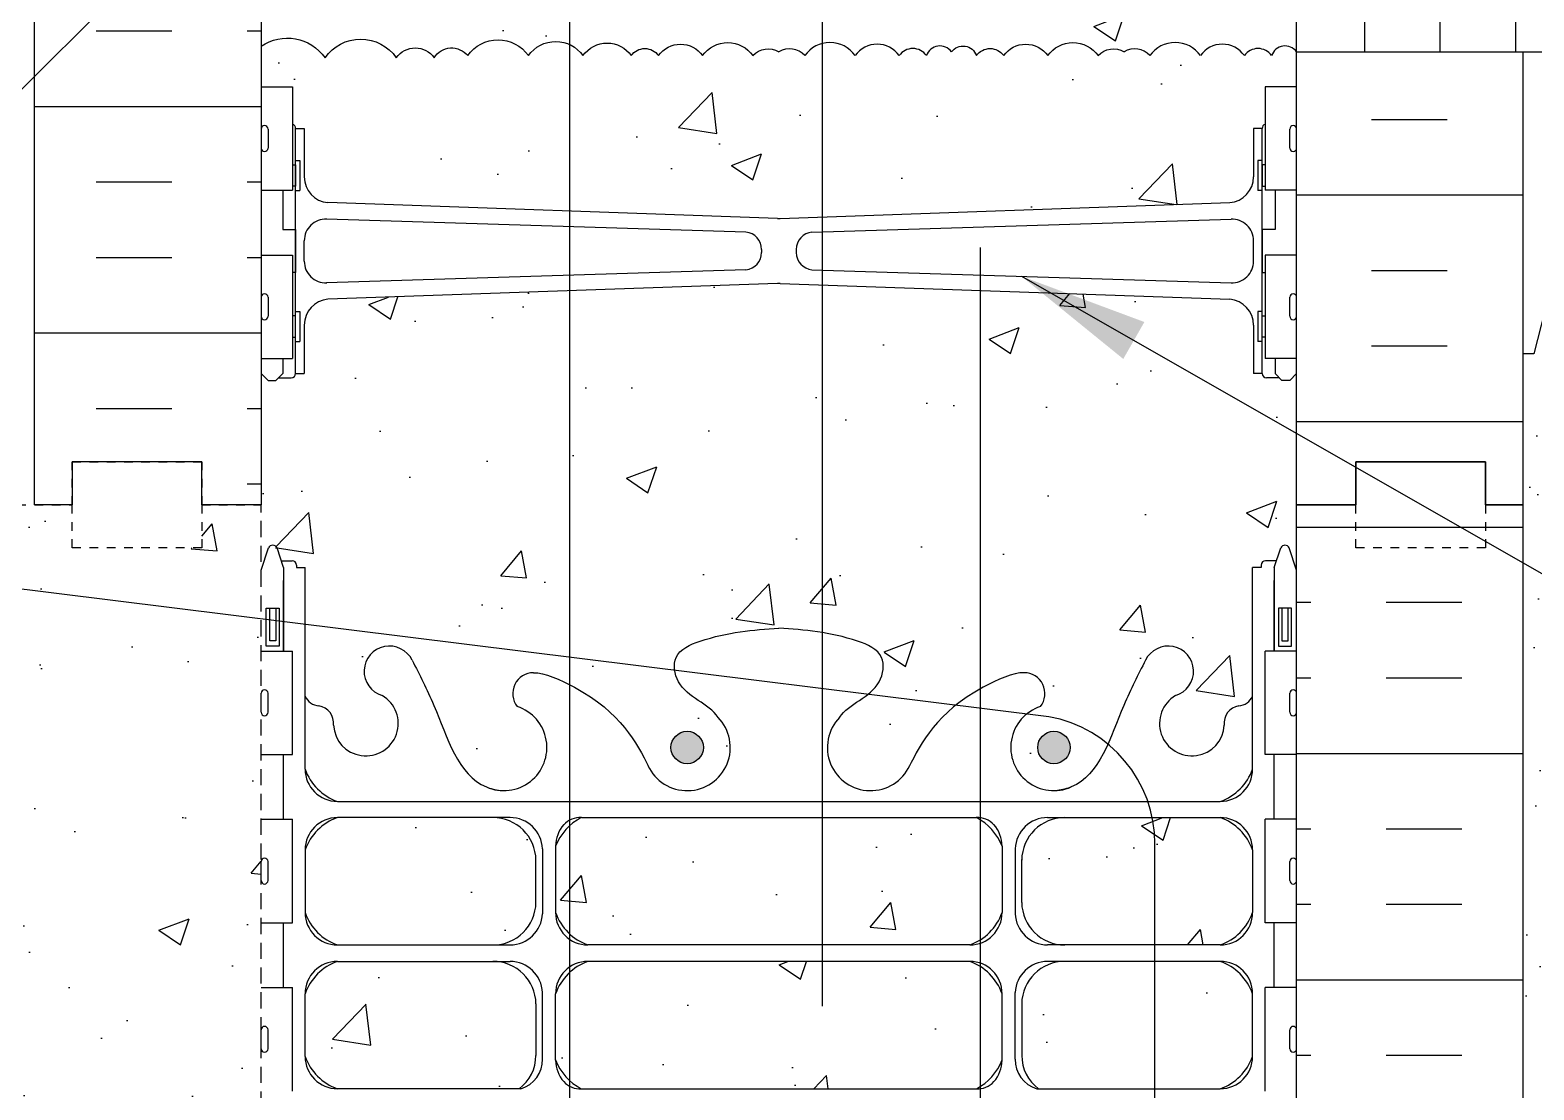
# Model space of a CAD drawing. Header units: inches. Extents: x 194.4 to 286.3, y 91.1 to 158.2.
# Drawn here: x 249.42 to 266.85, y 123.46 to 135.74 of the extents above; entities that cross this region are included whole.
import ezdxf

# ---------------------------------------------------------------- set-up
doc = ezdxf.new("R2010")
doc.units = ezdxf.units.IN
doc.header["$LTSCALE"] = 0.5
doc.header["$MEASUREMENT"] = 0
doc.linetypes.add('DASHED2', pattern=[0.375, 0.25, -0.125])
doc.linetypes.add('HIDDEN2', pattern=[0.1875, 0.125, -0.0625])
for name, color, linetype in [('HATCH', 12, 'Continuous'), ('Hidden2', 12, 'HIDDEN2'), ('line25', 2, 'Continuous'), ('LINE3', 3, 'Continuous'), ('LINE50', 5, 'Continuous'), ('LINE9', 9, 'Continuous'), ('TEXT', 4, 'Continuous'), ('Web_Edge', 9, 'Continuous')]:
    doc.layers.add(name, color=color, linetype=linetype)
doc.styles.add('DIM', font='romans.shx', dxfattribs={"width": 0.7})
doc.dimstyles.new('ext_8', dxfattribs={"dimscale": 8, "dimtxt": 0.09375, "dimasz": 0.09375, "dimexe": 0.09375, "dimexo": 0.0625, "dimgap": 0.0625, "dimtad": 1, "dimdec": 1, "dimzin": 3, "dimdsep": 46, "dimlunit": 4, "dimtxsty": 'DIM', "dimcen": 0.09, "dimdle": 0.09375, "dimclrt": 4, "dimadec": 0, "dimazin": 0, "dimtfac": 1, "dimtdec": 1, "dimtmove": 2, "dimatfit": 3, "dimfxl": 1, "dimfrac": 2, "dimtolj": 1, "dimtzin": 0, "dimarcsym": 0})
pattern_1 = [(50, (0, 0), (3.5863, -0.31376), [0.375, -4.125]), (355, (0, 0), (-0.693757, 3.76096), [0.3, -3.3]), (100.4514, (0.299, -0.026), (2.892544, 3.4472), [0.3187, -3.50571]), (46.1842, (0, 1), (5.336207, -0.827596), [0.5625, -6.1875]), (96.6356, (0.4447, 0.931), (4.67331, 4.87059), [0.47805, -5.25857]), (351.1842, (0, 1), (4.67331, 4.87059), [0.45, -4.95]), (21, (0.5, 0.75), (2.984535, -2.013094), [0.375, -4.125]), (326, (0.5, 0.75), (1.216577, 3.62575), [0.3, -3.3]), (71.4514, (0.7487, 0.5822), (4.201112, 1.612656), [0.3187, -3.50571]), (37.5, (0, 0), (0.0607993, 1.6644693), [0, -3.26, 0, -3.35, 0, -3.3125]), (7.5, (0, 0), (1.315348, 1.972059), [0, -1.91, 0, -3.185, 0, -1.2625]), (327.5, (-1.115, 0), (2.669112, -0.1127744), [0, -1.25, 0, -3.9, 0, -5.175]), (317.5, (-1.615, 0), (2.915931, 0.500525), [0, -1.625, 0, -2.59, 0, -3.675])]

msp = doc.modelspace()

# ---------------------------------------------------------------- hatches: boundary and pattern name
at = {"layer": 'HATCH'}
h = msp.add_hatch(dxfattribs=at)
h.set_pattern_fill('AR-CONC', color=256, scale=0.5)
h.set_pattern_definition(pattern_1)
h.paths.add_polyline_path([(252.099, 130.237), (251.411, 130.237), (251.411, 129.737), (249.911, 129.737), (249.911, 130.237), (249.474, 130.237), (247.474, 130.237), (247.474, 128.737, -1), (246.974, 128.737), (246.974, 130.237), (245.674, 130.237), (245.674, 128.487, 0.079579), (246.674, 125.237), (251.849, 115.862), (251.849, 115.487), (252.099, 115.487)])
h.paths.add_polyline_path([(263.863, 154.332), (263.953, 154.332, 0.088416), (264.099, 154.43), (264.099, 157.237), (257.099, 157.237), (256.099, 158.237), (256.099, 156.237), (255.099, 157.237), (252.099, 157.237), (252.099, 154.43, 0.088416), (252.245, 154.332), (252.335, 154.332), (252.335, 154.291, -0.249069), (252.445, 154.084), (252.445, 154.016, -0.414214), (252.382, 153.954), (252.335, 153.954), (252.335, 153.884), (252.44, 153.884, -0.155529), (252.615, 153.749, 0.180914), (253.033, 153.438), (254.614, 153.085, 0.054974), (254.941, 153.049), (258.099, 153.049), (261.256, 153.049, 0.054974), (261.583, 153.085), (263.164, 153.438, 0.180914), (263.582, 153.749, -0.155529), (263.758, 153.884), (263.863, 153.884), (263.863, 153.954), (263.815, 153.954, -0.414214), (263.753, 154.016), (263.753, 154.084, -0.249069), (263.863, 154.291)])
edge = h.paths.add_edge_path()
edge.add_line((264.099, 148.237), (264.099, 150.237))
edge.add_arc((263.753, 149.876), 0.5, 46.2109, 66.4218)
edge.add_line((263.953, 150.335), (263.863, 150.335))
edge.add_line((263.863, 150.335), (263.863, 150.376))
edge.add_arc((264.003, 150.584), 0.25, 180, 235.9442, ccw=False)
edge.add_line((263.753, 150.584), (263.753, 150.651))
edge.add_arc((263.815, 150.651), 0.0625, 90, 180, ccw=False)
edge.add_line((263.815, 150.714), (263.863, 150.714))
edge.add_line((263.863, 150.714), (263.863, 150.784))
edge.add_line((263.863, 150.784), (263.758, 150.784))
edge.add_arc((263.795, 150.434), 0.352, 96.1291, 141.5331)
edge.add_arc((263.418, 150.702), 0.113, 167.8156, 334.0569, ccw=False)
edge.add_arc((262.933, 150.707), 0.375, 2.9237, 239.8675)
edge.add_arc((262.613, 150.113), 0.3, -152.403, 63.9425, ccw=False)
edge.add_spline(control_points=[(262.347, 149.974), (262.261, 150.141), (262.008, 150.631), (261.813, 151.312), (261.488, 151.443)], knot_values=[0, 0, 0, 0, 0.579211, 1.703896, 1.703896, 1.703896, 1.703896], degree=3, periodic=0)
edge.add_spline(control_points=[(261.488, 151.443), (261.438, 151.463), (261.384, 151.475), (261.327, 151.483)], knot_values=[1.703896, 1.703896, 1.703896, 1.703896, 1.875321, 1.875321, 1.875321, 1.875321], degree=3, periodic=0)
edge.add_arc((261.286, 150.985), 0.5, 85.2926, 251.7937)
edge.add_arc((260.94, 150.36), 0.242, -90, 38.2327, ccw=False)
edge.add_spline(control_points=[(260.94, 150.118), (260.819, 150.116), (259.999, 150.468), (259.754, 150.915), (259.615, 151.195)], knot_values=[0.038125, 0.038125, 0.038125, 0.038125, 0.320663, 1.237398, 1.237398, 1.237398, 1.237398], degree=3, periodic=0)
edge.add_spline(control_points=[(259.615, 151.195), (259.612, 151.201), (259.609, 151.208), (259.606, 151.214)], knot_values=[1.237398, 1.237398, 1.237398, 1.237398, 1.258119, 1.258119, 1.258119, 1.258119], degree=3, periodic=0)
edge.add_arc((259.161, 150.985), 0.5, 28.0183, 224.1875)
edge.add_spline(control_points=[(258.803, 150.637), (258.91, 150.474), (259.27, 150.383), (259.347, 149.887), (258.799, 149.652), (258.395, 149.623), (258.099, 149.602)], knot_values=[0.229407, 0.229407, 0.229407, 0.229407, 0.844432, 1.128849, 1.464331, 2.389004, 2.389004, 2.389004, 2.389004], degree=3, periodic=0)
edge.add_spline(control_points=[(258.099, 149.602), (257.802, 149.623), (257.398, 149.652), (256.85, 149.887), (256.927, 150.383), (257.287, 150.474), (257.395, 150.637)], knot_values=[0.229407, 0.229407, 0.229407, 0.229407, 1.15408, 1.489562, 1.773979, 2.389004, 2.389004, 2.389004, 2.389004], degree=3, periodic=0)
edge.add_arc((257.036, 150.985), 0.5, 315.8125, 511.9817)
edge.add_spline(control_points=[(256.592, 151.214), (256.589, 151.208), (256.585, 151.201), (256.582, 151.195)], knot_values=[1.237398, 1.237398, 1.237398, 1.237398, 1.258119, 1.258119, 1.258119, 1.258119], degree=3, periodic=0)
edge.add_spline(control_points=[(256.582, 151.195), (256.443, 150.915), (256.198, 150.468), (255.378, 150.116), (255.257, 150.118)], knot_values=[0.038125, 0.038125, 0.038125, 0.038125, 0.95486, 1.237398, 1.237398, 1.237398, 1.237398], degree=3, periodic=0)
edge.add_arc((255.257, 150.36), 0.242, 141.7673, 270, ccw=False)
edge.add_arc((254.911, 150.985), 0.5, 288.2063, 454.7074)
edge.add_spline(control_points=[(254.87, 151.483), (254.813, 151.475), (254.759, 151.463), (254.709, 151.443)], knot_values=[1.703896, 1.703896, 1.703896, 1.703896, 1.875321, 1.875321, 1.875321, 1.875321], degree=3, periodic=0)
edge.add_spline(control_points=[(254.709, 151.443), (254.384, 151.312), (254.189, 150.631), (253.936, 150.141), (253.85, 149.974)], knot_values=[0, 0, 0, 0, 1.124685, 1.703896, 1.703896, 1.703896, 1.703896], degree=3, periodic=0)
edge.add_arc((253.585, 150.113), 0.3, 116.0575, 333.0565, ccw=False)
edge.add_arc((253.265, 150.707), 0.375, 300.1325, 537.0763)
edge.add_arc((252.779, 150.702), 0.113, -154.0569, 12.1844, ccw=False)
edge.add_arc((252.402, 150.434), 0.352, 38.4669, 83.8709)
edge.add_line((252.44, 150.784), (252.335, 150.784))
edge.add_line((252.335, 150.784), (252.335, 150.714))
edge.add_line((252.335, 150.714), (252.382, 150.714))
edge.add_arc((252.382, 150.651), 0.0625, 0, 90, ccw=False)
edge.add_line((252.445, 150.651), (252.445, 150.584))
edge.add_arc((252.195, 150.584), 0.25, 304.0558, 360, ccw=False)
edge.add_line((252.335, 150.376), (252.335, 150.335))
edge.add_line((252.335, 150.335), (252.245, 150.335))
edge.add_arc((252.445, 149.876), 0.5, 113.5782, 133.7891)
edge.add_line((252.099, 150.237), (252.099, 148.237))
edge.add_line((252.099, 148.237), (252.099, 147.736))
edge.add_line((252.099, 147.736), (252.179, 147.816))
edge.add_line((252.179, 147.816), (252.269, 147.816))
edge.add_line((252.269, 147.816), (252.299, 147.786))
edge.add_line((252.299, 147.786), (252.449, 147.786))
edge.add_arc((252.449, 147.736), 0.05, 0, 90, ccw=False)
edge.add_line((252.499, 147.736), (252.599, 147.736))
edge.add_line((252.599, 147.736), (252.599, 147.175))
edge.add_arc((252.899, 147.175), 0.3, 180, 265.2426)
edge.add_line((252.874, 146.876), (258.082, 146.692))
edge.add_arc((258.099, 146.891), 0.2, 265.2426, 270)
edge.add_arc((258.099, 146.891), 0.2, 270, 274.7574)
edge.add_line((258.115, 146.692), (263.323, 146.876))
edge.add_arc((263.299, 147.175), 0.3, 274.7574, 360)
edge.add_line((263.599, 147.175), (263.599, 147.736))
edge.add_line((263.599, 147.736), (263.699, 147.736))
edge.add_arc((263.749, 147.736), 0.05, 90, 180, ccw=False)
edge.add_line((263.749, 147.786), (263.899, 147.786))
edge.add_line((263.899, 147.786), (263.929, 147.816))
edge.add_line((263.929, 147.816), (264.019, 147.816))
edge.add_line((264.019, 147.816), (264.099, 147.736))
edge.add_line((264.099, 147.736), (264.099, 148.237))
h.paths.add_polyline_path([(263.323, 145.755), (258.115, 145.939, 0.020761), (258.099, 145.94, 0.020761), (258.082, 145.939), (252.874, 145.755, 0.390098), (252.599, 145.456), (252.599, 145.115, -0.121296), (252.84, 144.919, -0.520567), (253.666, 144.919, -0.520567), (254.104, 144.919, -0.520567), (254.493, 144.943, -0.520567), (255.197, 144.943, -0.520567), (255.829, 144.943, -0.520567), (256.388, 144.943, -0.520567), (256.704, 144.943, -0.520567), (257.215, 144.943, -0.520567), (257.798, 144.943, -0.358767), (258.099, 144.987, -0.358767), (258.399, 144.943, -0.520567), (258.983, 144.943, -0.520567), (259.493, 144.943, -0.520567), (259.809, 144.943, -0.115213), (259.924, 145.046, -0.115213), (260.04, 144.943, -0.520567), (260.356, 144.943, -0.520567), (260.866, 144.943, -0.520567), (261.45, 144.943, -0.11209), (261.702, 145.049, -0.11209), (261.954, 144.943, -0.520567), (262.538, 144.943, -0.520567), (263.048, 144.943, -0.520567), (263.364, 144.943, -0.115213), (263.479, 145.046, -0.115213), (263.595, 144.943, -0.007884), (263.599, 144.948), (263.599, 145.456, 0.390098)])
h.paths.add_polyline_path([(264.099, 142.987), (282.994, 142.987), (282.994, 144.987), (264.099, 144.987), (264.099, 144.896), (264.019, 144.816), (263.929, 144.816), (263.899, 144.846), (263.749, 144.846, -0.414214), (263.699, 144.896), (263.599, 144.896), (263.599, 144.938, 0.119893), (263.479, 145.046, 0.115213), (263.364, 144.943, 0.520567), (263.048, 144.943, 0.520567), (262.538, 144.943, 0.520567), (261.954, 144.943, 0.11209), (261.702, 145.049, 0.11209), (261.45, 144.943, 0.520567), (260.866, 144.943, 0.520567), (260.356, 144.943, 0.520567), (260.04, 144.943, 0.115213), (259.924, 145.046, 0.115213), (259.809, 144.943, 0.520567), (259.493, 144.943, 0.520567), (258.983, 144.943, 0.520567), (258.399, 144.943, 0.358767), (258.099, 144.987, 0.358767), (257.798, 144.943, 0.520567), (257.215, 144.943, 0.520567), (256.704, 144.943, 0.520567), (256.388, 144.943, 0.520567), (255.829, 144.943, 0.520567), (255.197, 144.943, 0.520567), (254.493, 144.943, 0.520567), (254.104, 144.919, 0.520567), (253.666, 144.919, 0.520567), (252.84, 144.919, 0.121296), (252.599, 145.115), (252.599, 144.896), (252.499, 144.896, -0.414214), (252.449, 144.846), (252.299, 144.846), (252.269, 144.816), (252.179, 144.816), (252.099, 144.896), (252.099, 144.592), (252.464, 144.592), (252.464, 143.392), (252.099, 143.392), (252.099, 142.642), (252.464, 142.642), (252.464, 141.442), (252.099, 141.442), (252.099, 140.692), (252.464, 140.692), (252.464, 139.612), (252.099, 139.612), (252.099, 138.862), (252.464, 138.862), (252.464, 137.782), (252.099, 137.782), (252.099, 137.032), (252.464, 137.032), (252.464, 135.832), (252.099, 135.832), (252.099, 135.551, -0.412831), (252.84, 135.419, -0.520567), (253.666, 135.419, -0.520567), (254.104, 135.419, -0.520567), (254.493, 135.443, -0.520567), (255.197, 135.443, -0.520567), (255.829, 135.443, -0.520567), (256.388, 135.443, -0.520567), (256.704, 135.443, -0.520567), (257.215, 135.443, -0.520567), (257.798, 135.443, -0.358767), (258.099, 135.487, -0.358767), (258.399, 135.443, -0.520567), (258.983, 135.443, -0.520567), (259.493, 135.443, -0.520567), (259.809, 135.443, -0.606632), (260.099, 135.487, -0.606632), (260.388, 135.443, -0.520567), (260.704, 135.443, -0.520567), (261.215, 135.443, -0.520567), (261.798, 135.443, -0.358767), (262.099, 135.487, -0.358767), (262.399, 135.443, -0.520567), (262.983, 135.443, -0.520567), (263.493, 135.443, -0.520567), (263.809, 135.443, -0.606632), (264.099, 135.487), (264.099, 136.987), (264.099, 141.487)])
h.paths.add_polyline_path([(263.599, 134.599), (263.699, 134.599, -0.327813), (263.734, 134.647), (263.734, 135.082), (264.099, 135.082), (264.099, 135.487, 0.606632), (263.809, 135.443, 0.520567), (263.493, 135.443, 0.520567), (262.983, 135.443, 0.520567), (262.399, 135.443, 0.358767), (262.099, 135.487, 0.358767), (261.798, 135.443, 0.520567), (261.215, 135.443, 0.520567), (260.704, 135.443, 0.520567), (260.388, 135.443, 0.606632), (260.099, 135.487, 0.606632), (259.809, 135.443, 0.520567), (259.493, 135.443, 0.520567), (258.983, 135.443, 0.520567), (258.399, 135.443, 0.358767), (258.099, 135.487, 0.358767), (257.798, 135.443, 0.520567), (257.215, 135.443, 0.520567), (256.704, 135.443, 0.520567), (256.388, 135.443, 0.520567), (255.829, 135.443, 0.520567), (255.197, 135.443, 0.520567), (254.493, 135.443, 0.520567), (254.104, 135.419, 0.520567), (253.666, 135.419, 0.520567), (252.84, 135.419, 0.412831), (252.099, 135.551), (252.099, 135.082), (252.464, 135.082), (252.464, 134.647, -0.327813), (252.499, 134.599), (252.599, 134.599), (252.599, 134.038, 0.390098), (252.874, 133.739), (258.082, 133.555, 0.020761), (258.099, 133.555, 0.020761), (258.115, 133.555), (263.323, 133.739, 0.390098), (263.599, 134.038)])
h = msp.add_hatch(dxfattribs=at)
h.set_pattern_fill('INSUL', color=256, scale=7, style=0)
h.set_pattern_definition([(0, (-2674.063, -266.7722), (0, 2.625), []), (0, (-2674.063, -265.8972), (0, 2.625), [0.875, -0.875]), (0, (-2674.063, -265.0222), (0, 2.625), [0.875, -0.875])])
h.paths.add_polyline_path([(249.474, 130.237), (249.911, 130.237), (249.911, 130.737), (251.411, 130.737), (251.411, 130.237), (252.099, 130.237), (252.099, 148.237), (251.411, 148.237), (251.411, 148.737), (249.911, 148.737), (249.911, 148.237), (249.474, 148.237)])
h = msp.add_hatch(dxfattribs=at)
h.set_pattern_fill('INSUL', color=256, scale=7, style=0)
h.set_pattern_definition([(0, (68.9658, 2.5775), (0, 2.625), []), (0, (68.9658, 3.4525), (0, 2.625), [0.875, -0.875]), (0, (68.9658, 4.3275), (0, 2.625), [0.875, -0.875])])
h.paths.add_polyline_path([(266.724, 148.237), (266.286, 148.237), (266.286, 148.737), (264.786, 148.737), (264.786, 148.237), (264.099, 148.237), (264.099, 144.987), (266.724, 144.987)])
h.paths.add_polyline_path([(266.724, 135.487), (264.099, 135.487), (264.099, 130.237), (264.786, 130.237), (264.786, 130.737), (266.286, 130.737), (266.286, 130.237), (266.724, 130.237)])
h = msp.add_hatch(dxfattribs=at)
h.set_pattern_fill('INSUL', color=256, scale=7, angle=90, style=0)
h.set_pattern_definition([(90, (66.2616, 5.7613), (-2.625, 2e-16), []), (90, (65.3866, 5.7613), (-2.625, 2e-16), [0.875, -0.875]), (90, (64.5116, 5.7613), (-2.625, 2e-16), [0.875, -0.875])])
h.paths.add_polyline_path([(282.994, 142.987), (264.099, 142.987), (264.099, 141.487), (282.994, 141.487)])
h.paths.add_polyline_path([(282.994, 135.487), (282.994, 136.987), (264.099, 136.987), (264.099, 135.487)])
h = msp.add_hatch(dxfattribs=at)
h.set_pattern_fill('AR-SAND', color=256, scale=0.5, style=0)
h.set_pattern_definition([(37.5, (65.8014, 0.99555), (-0.0314967, 0.963412), [0, -0.76, 0, -0.85, 0, -0.8125]), (7.5, (65.8014, 0.9956), (0.8848884, 1.411073), [0, -0.41, 0, -0.685, 0, -0.2625]), (327.5, (65.1864, 0.99555), (1.557071, 0.0028295), [0, -0.25, 0, -0.9, 0, -1.175]), (317.5, (65.1864, 0.9956), (1.503063, 0.438838), [0, -0.125, 0, -0.59, 0, -0.675])])
h.paths.add_polyline_path([(267.224, 135.17, 0.267949), (266.974, 134.737), (266.974, 132.487), (266.849, 131.987), (266.724, 131.987), (266.724, 130.237), (266.724, 112.241), (267.224, 112.242)])
h = msp.add_hatch(dxfattribs=at)
h.set_pattern_fill('AR-CONC', color=256, scale=0.5)
h.set_pattern_definition(pattern_1)
edge = h.paths.add_edge_path()
edge.add_line((264.099, 130.237), (264.099, 131.759))
edge.add_line((264.099, 131.759), (264.019, 131.679))
edge.add_line((264.019, 131.679), (263.929, 131.679))
edge.add_line((263.929, 131.679), (263.899, 131.709))
edge.add_line((263.899, 131.709), (263.749, 131.709))
edge.add_arc((263.749, 131.759), 0.05, 180, 270, ccw=False)
edge.add_line((263.699, 131.759), (263.599, 131.759))
edge.add_line((263.599, 131.759), (263.599, 132.32))
edge.add_arc((263.299, 132.32), 0.3, 0, 85.2426)
edge.add_line((263.323, 132.619), (258.115, 132.803))
edge.add_arc((258.099, 132.603), 0.2, 85.2426, 90)
edge.add_arc((258.099, 132.603), 0.2, 90, 94.7574)
edge.add_line((258.082, 132.803), (252.874, 132.619))
edge.add_arc((252.899, 132.32), 0.3, 94.7574, 180)
edge.add_line((252.599, 132.32), (252.599, 131.759))
edge.add_line((252.599, 131.759), (252.499, 131.759))
edge.add_arc((252.449, 131.759), 0.05, -90, 0, ccw=False)
edge.add_line((252.449, 131.709), (252.299, 131.709))
edge.add_line((252.299, 131.709), (252.269, 131.679))
edge.add_line((252.269, 131.679), (252.179, 131.679))
edge.add_line((252.179, 131.679), (252.099, 131.759))
edge.add_line((252.099, 131.759), (252.099, 130.237))
edge.add_line((252.099, 130.237), (252.099, 129.478))
edge.add_line((252.099, 129.478), (252.184, 129.739))
edge.add_arc((252.234, 129.712), 0.0567, 28.0725, 151.9275, ccw=False)
edge.add_line((252.284, 129.739), (252.332, 129.589))
edge.add_line((252.332, 129.589), (252.459, 129.589))
edge.add_arc((252.459, 129.539), 0.05, 0, 90, ccw=False)
edge.add_line((252.509, 129.539), (252.509, 129.509))
edge.add_line((252.509, 129.509), (252.609, 129.509))
edge.add_line((252.609, 129.509), (252.609, 128.019))
edge.add_arc((252.783, 128.096), 0.19, 203.6316, 265.6964)
edge.add_arc((252.739, 127.708), 0.2, -7.1071, 81.62, ccw=False)
edge.add_arc((253.313, 127.702), 0.375, 182.9237, 419.8675)
edge.add_arc((253.586, 128.307), 0.293, 25.7984, 253.0731, ccw=False)
edge.add_spline(control_points=[(253.85, 128.435), (253.936, 128.268), (254.189, 127.778), (254.384, 127.097), (254.709, 126.967)], knot_values=[0, 0, 0, 0, 0.579211, 1.703896, 1.703896, 1.703896, 1.703896], degree=3, periodic=0)
edge.add_spline(control_points=[(254.709, 126.967), (254.759, 126.947), (254.813, 126.934), (254.87, 126.926)], knot_values=[1.703896, 1.703896, 1.703896, 1.703896, 1.875321, 1.875321, 1.875321, 1.875321], degree=3, periodic=0)
edge.add_arc((254.911, 127.424), 0.5, 265.2926, 431.7937)
edge.add_arc((255.257, 128.049), 0.242, 90, 218.2327, ccw=False)
edge.add_spline(control_points=[(255.257, 128.291), (255.378, 128.293), (256.198, 127.941), (256.443, 127.494), (256.582, 127.214)], knot_values=[0.038125, 0.038125, 0.038125, 0.038125, 0.320663, 1.237398, 1.237398, 1.237398, 1.237398], degree=3, periodic=0)
edge.add_arc((257.036, 127.424), 0.5, 204.819, 404.1875)
edge.add_spline(control_points=[(257.395, 127.773), (257.287, 127.936), (256.927, 128.026), (256.85, 128.522), (257.398, 128.758), (257.802, 128.786), (258.099, 128.807)], knot_values=[0.229407, 0.229407, 0.229407, 0.229407, 0.844432, 1.128849, 1.464331, 2.389004, 2.389004, 2.389004, 2.389004], degree=3, periodic=0)
edge.add_spline(control_points=[(258.099, 128.807), (258.395, 128.786), (258.799, 128.758), (259.347, 128.522), (259.27, 128.026), (258.91, 127.936), (258.803, 127.773)], knot_values=[0.229407, 0.229407, 0.229407, 0.229407, 1.15408, 1.489562, 1.773979, 2.389004, 2.389004, 2.389004, 2.389004], degree=3, periodic=0)
edge.add_arc((259.161, 127.424), 0.5, 135.8125, 335.181)
edge.add_spline(control_points=[(259.615, 127.214), (259.754, 127.494), (259.999, 127.941), (260.819, 128.293), (260.94, 128.291)], knot_values=[0.038125, 0.038125, 0.038125, 0.038125, 0.95486, 1.237398, 1.237398, 1.237398, 1.237398], degree=3, periodic=0)
edge.add_arc((260.94, 128.049), 0.242, -38.2327, 90, ccw=False)
edge.add_arc((261.286, 127.424), 0.5, 108.2063, 274.7074)
edge.add_spline(control_points=[(261.327, 126.926), (261.384, 126.934), (261.438, 126.947), (261.488, 126.967)], knot_values=[1.703896, 1.703896, 1.703896, 1.703896, 1.875321, 1.875321, 1.875321, 1.875321], degree=3, periodic=0)
edge.add_spline(control_points=[(261.488, 126.967), (261.813, 127.097), (262.008, 127.778), (262.261, 128.268), (262.347, 128.435)], knot_values=[0, 0, 0, 0, 1.124685, 1.703896, 1.703896, 1.703896, 1.703896], degree=3, periodic=0)
edge.add_arc((262.611, 128.307), 0.293, -73.0731, 154.2016, ccw=False)
edge.add_arc((262.885, 127.702), 0.375, 120.1325, 357.0763)
edge.add_arc((263.458, 127.708), 0.2, 98.3788, 187.1071, ccw=False)
edge.add_arc((263.414, 128.096), 0.19, 274.3061, 336.3703)
edge.add_line((263.589, 128.019), (263.589, 129.509))
edge.add_line((263.589, 129.509), (263.689, 129.509))
edge.add_line((263.689, 129.509), (263.689, 129.539))
edge.add_arc((263.739, 129.539), 0.05, 90, 180, ccw=False)
edge.add_line((263.739, 129.589), (263.865, 129.589))
edge.add_line((263.865, 129.589), (263.914, 129.739))
edge.add_arc((263.964, 129.712), 0.0567, 28.0725, 151.9275, ccw=False)
edge.add_line((264.014, 129.739), (264.099, 129.478))
edge.add_line((264.099, 129.478), (264.099, 130.237))
h = msp.add_hatch(dxfattribs=at)
h.set_pattern_fill('INSUL', color=256, scale=7, style=0)
h.set_pattern_definition([(180, (3190.2602, -284.7722), (0, 2.625), []), (180, (3190.2602, -283.8972), (0, 2.625), [0.875, -0.875]), (180, (3190.2602, -283.0222), (0, 2.625), [0.875, -0.875])])
h.paths.add_polyline_path([(266.724, 112.237), (266.286, 112.237), (266.286, 112.737), (264.786, 112.737), (264.786, 112.237), (264.099, 112.237), (264.099, 130.237), (264.786, 130.237), (264.786, 130.737), (266.286, 130.737), (266.286, 130.237), (266.724, 130.237)])
h = msp.add_hatch(dxfattribs=at)
h.set_pattern_fill('INSUL', color=256, scale=7, style=0)
h.set_pattern_definition([(0, (-2750.3922, -310.345), (0, 2.625), []), (0, (-2750.3922, -309.47), (0, 2.625), [0.875, -0.875]), (0, (-2750.3922, -308.595), (0, 2.625), [0.875, -0.875])])
h.paths.add_polyline_path([(246.674, 125.237, -0.079579), (245.674, 128.487), (245.674, 130.237), (244.974, 130.237), (244.974, 125.237, 0.131652), (245.643, 122.737), (249.381, 116.587, -0.10438), (249.474, 116.112), (249.474, 112.237), (249.911, 112.237), (249.911, 112.737), (251.411, 112.737), (251.411, 112.237), (252.099, 112.237), (252.099, 115.487), (251.849, 115.487), (251.849, 115.862)])
h = msp.add_hatch(dxfattribs=at)
h.set_pattern_fill('AR-CONC', color=256, scale=0.5)
h.set_pattern_definition(pattern_1)
h.paths.add_polyline_path([(260.686, 125.511, -0.414214), (260.311, 125.136), (255.886, 125.136, -0.414214), (255.511, 125.511), (255.511, 126.279, -0.18144), (255.605, 126.527, -0.234276), (255.81, 126.612), (260.387, 126.612, -0.234774), (260.593, 126.527, -0.181221), (260.686, 126.28)])
h.paths.add_polyline_path([(260.686, 124.57, 0.225652), (260.311, 124.945), (255.886, 124.945, 0.225652), (255.511, 124.57), (255.511, 123.802, 0.185301), (255.81, 123.469), (260.387, 123.469, 0.185301), (260.686, 123.802)])
h.paths.add_polyline_path([(263.589, 124.57, 0.225652), (263.214, 124.945), (261.413, 124.945, 0.410093), (260.913, 124.452), (260.914, 123.855, 0.24677), (261.108, 123.469), (263.214, 123.469, 0.225652), (263.589, 123.844)])
h.paths.add_polyline_path([(263.589, 126.237, 0.225652), (263.214, 126.612), (261.413, 126.612, 0.406005), (260.914, 126.126), (260.913, 125.629, 0.410093), (261.413, 125.136), (263.214, 125.136, 0.225652), (263.589, 125.511)])
h.paths.add_polyline_path([(255.284, 126.126, 0.406005), (254.784, 126.612), (252.984, 126.612, 0.225652), (252.609, 126.237), (252.609, 125.511, 0.225652), (252.984, 125.136), (254.784, 125.136, 0.410093), (255.284, 125.629)])
h.paths.add_polyline_path([(254.784, 124.945), (252.984, 124.945, 0.225652), (252.609, 124.57), (252.609, 123.844, 0.225652), (252.984, 123.469), (255.089, 123.469, 0.24677), (255.284, 123.855), (255.284, 124.452, 0.410093)])
h.paths.add_polyline_path([(260.686, 116.964, 0.225652), (260.311, 117.339), (255.886, 117.339, 0.225652), (255.511, 116.964), (255.511, 116.196, 0.185301), (255.81, 115.863), (260.387, 115.863, 0.185301), (260.686, 116.196)])
h.paths.add_polyline_path([(260.686, 118.673, 0.185301), (260.387, 119.006), (255.81, 119.006, 0.185301), (255.511, 118.673), (255.511, 117.905, 0.225652), (255.886, 117.53), (260.311, 117.53, 0.225652), (260.686, 117.905)])
h.paths.add_polyline_path([(263.589, 118.631, 0.225652), (263.214, 119.006), (261.108, 119.006, 0.24677), (260.914, 118.62), (260.913, 118.023, 0.410093), (261.413, 117.53), (263.214, 117.53, 0.225652), (263.589, 117.905)])
h.paths.add_polyline_path([(263.214, 117.339), (261.413, 117.339, 0.410093), (260.913, 116.846), (260.914, 116.349, 0.406005), (261.413, 115.863), (263.214, 115.863, 0.225652), (263.589, 116.238), (263.589, 116.964, 0.225652)])
h.paths.add_polyline_path([(255.284, 116.846, 0.410093), (254.784, 117.339), (252.984, 117.339, 0.225652), (252.609, 116.964), (252.609, 116.238, 0.225652), (252.984, 115.863), (254.784, 115.863, 0.406005), (255.284, 116.349)])
h.paths.add_polyline_path([(255.284, 118.62, 0.24677), (255.089, 119.006), (252.984, 119.006, 0.225652), (252.609, 118.631), (252.609, 117.905, 0.225652), (252.984, 117.53), (254.784, 117.53, 0.410093), (255.284, 118.023)])
at = {"layer": 'LINE3'}
for points in [[(256.849, 127.424, 1), (257.224, 127.424, 1)], [(261.099, 127.424, 1), (261.474, 127.424, 1)]]:
    msp.add_hatch(color=256, dxfattribs=at).paths.add_polyline_path(points)

# ---------------------------------------------------------------- linework, layer by layer
at = {"layer": 'HATCH'}
for points in [[(252.099, 135.551, -0.412831), (252.84, 135.419, -0.520567), (253.666, 135.419, -0.520567), (254.104, 135.419, -0.520567), (254.493, 135.443, -0.520567), (255.197, 135.443, -0.520567), (255.829, 135.443, -0.520567), (256.388, 135.443, -0.520567), (256.704, 135.443, -0.520567), (257.215, 135.443, -0.520567), (257.798, 135.443, -0.358767), (258.099, 135.487)], [(260.099, 135.487, 0.606632), (259.809, 135.443, 0.520567), (259.493, 135.443, 0.520567), (258.983, 135.443, 0.520567), (258.399, 135.443, 0.358767), (258.099, 135.487)], [(260.099, 135.487, -0.606632), (260.388, 135.443, -0.520567), (260.704, 135.443, -0.520567), (261.215, 135.443, -0.520567), (261.798, 135.443, -0.358767), (262.099, 135.487)], [(264.099, 135.487, 0.606632), (263.809, 135.443, 0.520567), (263.493, 135.443, 0.520567), (262.983, 135.443, 0.520567), (262.399, 135.443, 0.358767), (262.099, 135.487)]]:
    msp.add_lwpolyline(points, format="xyb", dxfattribs=at)
at = {"layer": 'Hidden2'}
msp.add_line((247.474, 130.237), (249.474, 130.237), dxfattribs=at)
at = {"layer": 'Hidden2', "ltscale": 3}
msp.add_line((252.099, 115.487), (252.099, 130.237), dxfattribs=at)
at = {"layer": 'Hidden2'}
msp.add_lwpolyline([(249.474, 130.237), (249.911, 130.237), (249.911, 130.737), (251.411, 130.737), (251.411, 130.237), (252.099, 130.237)], dxfattribs=at)
at = {"layer": 'line25'}
for p, q in [((252.099, 148.237), (252.099, 130.237)), ((264.099, 135.487), (264.099, 136.987)), ((264.099, 130.237), (264.099, 135.487)), ((264.099, 135.487), (282.994, 135.487)), ((252.099, 135.082), (252.464, 135.082)), ((252.464, 135.082), (252.464, 133.882)), ((263.734, 135.082), (263.734, 133.882)), ((264.099, 135.082), (263.734, 135.082)), ((252.099, 133.882), (252.464, 133.882)), ((264.099, 133.882), (263.734, 133.882)), ((252.099, 133.132), (252.464, 133.132)), ((252.464, 133.132), (252.464, 131.932)), ((264.099, 133.132), (263.734, 133.132)), ((263.734, 133.132), (263.734, 131.932)), ((252.099, 131.932), (252.464, 131.932)), ((264.099, 131.932), (263.734, 131.932)), ((264.099, 112.237), (264.099, 130.237)), ((252.099, 128.542), (252.464, 128.542)), ((252.464, 127.342), (252.464, 128.542)), ((264.099, 128.542), (263.734, 128.542)), ((263.734, 127.342), (263.734, 128.542)), ((252.139, 128.092), (252.139, 128.092)), ((264.059, 128.092), (264.059, 128.092)), ((252.099, 127.832), (252.099, 128.052)), ((252.099, 127.997), (252.099, 127.997)), ((252.179, 127.832), (252.179, 128.052)), ((264.019, 127.832), (264.019, 128.052)), ((264.099, 127.832), (264.099, 128.052)), ((264.099, 127.997), (264.099, 127.997)), ((252.099, 127.887), (252.099, 127.887)), ((252.139, 127.792), (252.139, 127.792)), ((264.059, 127.792), (264.059, 127.792)), ((264.099, 127.887), (264.099, 127.887)), ((252.099, 127.342), (252.464, 127.342)), ((264.099, 127.342), (263.734, 127.342)), ((252.099, 126.592), (252.464, 126.592)), ((252.464, 125.392), (252.464, 126.592)), ((264.099, 126.592), (263.734, 126.592)), ((263.734, 125.392), (263.734, 126.592)), ((252.099, 125.882), (252.099, 126.102)), ((252.099, 126.047), (252.099, 126.047)), ((252.139, 126.142), (252.139, 126.142)), ((252.179, 125.882), (252.179, 126.102)), ((264.019, 125.882), (264.019, 126.102)), ((264.059, 126.142), (264.059, 126.142)), ((264.099, 125.882), (264.099, 126.102)), ((264.099, 126.047), (264.099, 126.047)), ((252.099, 125.937), (252.099, 125.937)), ((252.139, 125.842), (252.139, 125.842)), ((264.059, 125.842), (264.059, 125.842)), ((264.099, 125.937), (264.099, 125.937)), ((252.099, 125.392), (252.464, 125.392)), ((264.099, 125.392), (263.734, 125.392)), ((252.099, 124.642), (252.464, 124.642)), ((252.464, 123.442), (252.464, 124.642)), ((264.099, 124.642), (263.734, 124.642)), ((263.734, 123.442), (263.734, 124.642)), ((252.099, 123.932), (252.099, 124.152)), ((252.099, 124.097), (252.099, 124.097)), ((252.139, 124.192), (252.139, 124.192)), ((252.179, 123.932), (252.179, 124.152)), ((264.019, 123.932), (264.019, 124.152)), ((264.059, 124.192), (264.059, 124.192)), ((264.099, 123.932), (264.099, 124.152)), ((264.099, 124.097), (264.099, 124.097)), ((252.099, 123.987), (252.099, 123.987)), ((264.099, 123.987), (264.099, 123.987)), ((252.139, 123.892), (252.139, 123.892)), ((264.059, 123.892), (264.059, 123.892))]:
    msp.add_line(p, q, dxfattribs=at)
for centre, start, end in [((252.139, 128.052), 90, 180), ((252.139, 128.052), 360, 90), ((264.059, 128.052), 90, 180), ((264.059, 128.052), 0, 90), ((252.139, 127.832), 180, 270), ((252.139, 127.832), 270, 0), ((264.059, 127.832), 180, 270), ((264.059, 127.832), 270, 0), ((252.139, 126.102), 90, 180), ((252.139, 126.102), 360, 90), ((264.059, 126.102), 90, 180), ((264.059, 126.102), 0, 90), ((252.139, 125.882), 180, 270), ((252.139, 125.882), 270, 0), ((264.059, 125.882), 180, 270), ((264.059, 125.882), 270, 0), ((252.139, 124.152), 90, 180), ((252.139, 124.152), 360, 90), ((264.059, 124.152), 90, 180), ((264.059, 124.152), 0, 90), ((252.139, 123.932), 180, 270), ((252.139, 123.932), 270, 0), ((264.059, 123.932), 180, 270), ((264.059, 123.932), 270, 0)]:
    msp.add_arc(centre, 0.04, start, end, dxfattribs=at)
at = {"layer": 'LINE3'}
for p, q in [((255.671, 156.665), (255.671, 112.722)), ((260.43, 133.218), (260.43, 112.236)), ((261.229, 127.781), (247.706, 129.46)), ((262.457, 119.996), (262.457, 126.306))]:
    msp.add_line(p, q, dxfattribs=at)
msp.add_lwpolyline([(282.994, 138.487), (259.599, 138.487, 0.414214), (258.599, 137.487), (258.599, 124.428)], format="xyb", dxfattribs=at)
for centre in [(257.036, 127.424), (261.286, 127.424)]:
    msp.add_circle(centre, 0.188, dxfattribs=at)
msp.add_arc((260.957, 126.306), 1.5, 360, 79.5785, dxfattribs=at)
at = {"layer": 'LINE50'}
for p, q in [((249.474, 130.237), (249.474, 148.237)), ((266.724, 130.237), (266.724, 135.487)), ((266.724, 112.237), (266.724, 130.237))]:
    msp.add_line(p, q, dxfattribs=at)
for points in [[(252.099, 130.237), (251.411, 130.237), (251.411, 130.737), (249.911, 130.737), (249.911, 130.237), (249.474, 130.237)], [(264.099, 130.237), (264.786, 130.237), (264.786, 130.737), (266.286, 130.737), (266.286, 130.237), (266.724, 130.237)], [(266.724, 130.237), (266.286, 130.237), (266.286, 130.737), (264.786, 130.737), (264.786, 130.237), (264.099, 130.237)]]:
    msp.add_lwpolyline(points, dxfattribs=at)
at = {"layer": 'LINE9'}
for p, q in [((249.239, 134.964), (250.474, 136.199)), ((252.099, 134.592), (252.099, 134.372)), ((252.099, 134.537), (252.099, 134.537)), ((252.139, 134.632), (252.139, 134.632)), ((252.179, 134.592), (252.179, 134.372)), ((252.499, 134.599), (252.599, 134.599)), ((252.499, 131.759), (252.499, 134.599)), ((252.499, 134.579), (252.499, 134.579)), ((252.599, 134.599), (252.599, 134.038)), ((263.599, 134.599), (263.599, 134.038)), ((263.699, 134.599), (263.599, 134.599)), ((263.699, 131.759), (263.699, 134.599)), ((263.699, 134.579), (263.699, 134.579)), ((264.019, 134.372), (264.019, 134.592)), ((264.059, 134.632), (264.059, 134.632)), ((264.099, 134.372), (264.099, 134.592)), ((264.099, 134.537), (264.099, 134.537)), ((252.099, 134.427), (252.099, 134.427)), ((264.099, 134.427), (264.099, 134.427)), ((252.139, 134.332), (252.139, 134.332)), ((252.499, 134.229), (252.549, 134.229)), ((252.549, 134.229), (252.549, 133.879)), ((263.699, 134.229), (263.649, 134.229)), ((263.649, 134.229), (263.649, 133.879)), ((264.059, 134.332), (264.059, 134.332)), ((252.349, 133.882), (252.349, 133.429)), ((252.499, 133.879), (252.549, 133.879)), ((263.699, 133.879), (263.649, 133.879)), ((263.849, 133.882), (263.849, 133.429)), ((258.082, 133.555), (252.874, 133.739)), ((258.115, 133.555), (263.323, 133.739)), ((257.715, 133.396), (252.858, 133.548)), ((258.482, 133.396), (263.339, 133.548)), ((252.599, 133.06), (252.599, 133.298)), ((257.899, 133.197), (257.899, 133.161)), ((258.299, 133.197), (258.299, 133.161)), ((263.599, 133.06), (263.599, 133.298)), ((257.715, 132.962), (252.858, 132.81)), ((258.082, 132.803), (252.874, 132.619)), ((258.115, 132.803), (263.323, 132.619)), ((258.482, 132.962), (263.339, 132.81)), ((252.099, 132.642), (252.099, 132.422)), ((252.139, 132.682), (252.139, 132.682)), ((252.179, 132.642), (252.179, 132.422)), ((264.019, 132.422), (264.019, 132.642)), ((264.059, 132.682), (264.059, 132.682)), ((264.099, 132.422), (264.099, 132.642)), ((252.099, 132.587), (252.099, 132.587)), ((252.099, 132.477), (252.099, 132.477)), ((252.499, 132.479), (252.549, 132.479)), ((252.549, 132.479), (252.549, 132.129)), ((263.649, 132.479), (263.649, 132.129)), ((263.699, 132.479), (263.649, 132.479)), ((264.099, 132.587), (264.099, 132.587)), ((264.099, 132.477), (264.099, 132.477)), ((252.139, 132.382), (252.139, 132.382)), ((252.599, 132.32), (252.599, 131.759)), ((263.599, 132.32), (263.599, 131.759)), ((264.059, 132.382), (264.059, 132.382)), ((252.499, 132.129), (252.549, 132.129)), ((263.699, 132.129), (263.649, 132.129)), ((252.349, 131.932), (252.349, 131.759)), ((263.849, 131.932), (263.849, 131.759)), ((252.099, 131.759), (252.179, 131.679)), ((252.349, 131.759), (252.269, 131.679)), ((252.499, 131.759), (252.599, 131.759)), ((263.699, 131.759), (263.599, 131.759)), ((263.849, 131.759), (263.929, 131.679)), ((264.099, 131.759), (264.019, 131.679)), ((252.179, 131.679), (252.269, 131.679)), ((252.299, 131.709), (252.449, 131.709)), ((252.349, 131.709), (252.449, 131.709)), ((263.899, 131.709), (263.749, 131.709)), ((263.849, 131.709), (263.749, 131.709)), ((264.019, 131.679), (263.929, 131.679))]:
    msp.add_line(p, q, dxfattribs=at)
msp.add_lwpolyline([(266.724, 131.987), (266.724, 135.487), (270.724, 135.487), (270.724, 135.362, -0.414214), (270.599, 135.237), (267.474, 135.237, 0.414214), (266.974, 134.737), (266.974, 132.487), (266.849, 131.987)], format="xyb", close=True, dxfattribs=at)
for points in [[(252.464, 134.179), (252.499, 134.179), (252.499, 133.929), (252.464, 133.929)], [(263.734, 134.179), (263.699, 134.179), (263.699, 133.929), (263.734, 133.929)], [(252.349, 133.429), (252.349, 133.429), (252.499, 133.429), (252.499, 132.929), (252.464, 132.929)], [(263.849, 133.429), (263.849, 133.429), (263.699, 133.429), (263.699, 132.929), (263.734, 132.929)], [(252.464, 132.179), (252.499, 132.179), (252.499, 132.429), (252.464, 132.429)], [(263.734, 132.179), (263.699, 132.179), (263.699, 132.429), (263.734, 132.429)]]:
    msp.add_lwpolyline(points, dxfattribs=at)
at = {"layer": 'LINE9', "linetype": 'DASHED2', "ltscale": 0.15}
for points in [[(251.411, 130.237), (251.411, 130.237), (251.411, 129.737), (249.911, 129.737), (249.911, 130.237), (249.911, 130.237)], [(266.286, 130.237), (266.286, 130.237), (266.286, 129.737), (264.786, 129.737), (264.786, 130.237), (264.786, 130.237)]]:
    msp.add_lwpolyline(points, dxfattribs=at)
at = {"layer": 'LINE9'}
for centre, radius, start, end in [((252.139, 134.592), 0.04, 90, 180), ((252.139, 134.592), 0.04, 0, 90), ((252.449, 134.599), 0.05, 0, 72.5993), ((263.749, 134.599), 0.05, 107.4007, 180), ((264.059, 134.592), 0.04, 90, 180), ((264.059, 134.592), 0.04, 0, 90), ((252.139, 134.372), 0.04, 180, 270), ((252.139, 134.372), 0.04, 270, 0), ((264.059, 134.372), 0.04, 180, 270), ((264.059, 134.372), 0.04, 270, 0), ((252.899, 134.038), 0.3, 180, 265.2426), ((263.299, 134.038), 0.3, 274.7574, 0), ((252.849, 133.298), 0.25, 87.7479, 180), ((258.099, 133.755), 0.2, 265.2426, 270), ((258.099, 133.755), 0.2, 270, 274.7574), ((263.349, 133.298), 0.25, 0, 92.2521), ((257.699, 133.197), 0.2, 0, 85.2426), ((258.499, 133.197), 0.2, 94.7574, 180), ((257.699, 133.161), 0.2, 274.7574, 0), ((258.499, 133.161), 0.2, 180, 265.2426), ((252.849, 133.06), 0.25, 180, 272.2521), ((263.349, 133.06), 0.25, 267.7479, 0), ((258.099, 132.603), 0.2, 90, 94.7574), ((258.099, 132.603), 0.2, 85.2426, 90), ((252.139, 132.642), 0.04, 90, 180), ((252.139, 132.642), 0.04, 0, 90), ((252.899, 132.32), 0.3, 94.7574, 180), ((263.299, 132.32), 0.3, 0, 85.2426), ((264.059, 132.642), 0.04, 90, 180), ((264.059, 132.642), 0.04, 0, 90), ((252.139, 132.422), 0.04, 180, 270), ((252.139, 132.422), 0.04, 270, 0), ((264.059, 132.422), 0.04, 180, 270), ((264.059, 132.422), 0.04, 270, 0), ((252.449, 131.759), 0.05, 270, 0), ((263.749, 131.759), 0.05, 180, 270)]:
    msp.add_arc(centre, radius, start, end, dxfattribs=at)
at = {"layer": 'Web_Edge'}
for p, q in [((252.099, 129.478), (252.184, 129.739)), ((252.359, 129.509), (252.284, 129.739)), ((263.839, 129.509), (263.914, 129.739)), ((264.099, 129.478), (264.014, 129.739)), ((252.332, 129.589), (252.459, 129.589)), ((252.359, 129.509), (252.359, 128.542)), ((252.509, 129.539), (252.509, 129.539)), ((252.509, 129.539), (252.509, 129.509)), ((252.509, 129.509), (252.609, 129.509)), ((252.609, 127.174), (252.609, 129.509)), ((263.689, 129.509), (263.589, 129.509)), ((263.589, 127.174), (263.589, 129.509)), ((263.689, 129.539), (263.689, 129.539)), ((263.689, 129.539), (263.689, 129.509)), ((263.865, 129.589), (263.739, 129.589)), ((263.839, 129.509), (263.839, 128.542)), ((252.984, 126.799), (263.214, 126.799)), ((254.984, 126.612), (252.984, 126.612)), ((255.81, 126.612), (260.421, 126.612)), ((261.213, 126.612), (263.214, 126.612)), ((252.609, 126.237), (252.609, 125.511)), ((255.359, 126.25), (255.359, 125.497)), ((255.511, 126.28), (255.511, 125.511)), ((260.686, 126.28), (260.686, 125.511)), ((260.839, 126.25), (260.839, 125.497)), ((263.589, 126.237), (263.589, 125.511)), ((255.284, 125.629), (255.284, 126.126)), ((260.913, 125.629), (260.914, 126.126)), ((252.984, 125.136), (254.984, 125.136)), ((260.311, 125.136), (255.886, 125.136)), ((263.214, 125.136), (261.213, 125.136)), ((252.984, 124.945), (254.984, 124.945)), ((260.311, 124.945), (255.886, 124.945)), ((263.214, 124.945), (261.213, 124.945)), ((252.609, 123.844), (252.609, 124.57)), ((255.284, 124.452), (255.284, 123.855)), ((255.359, 123.813), (255.359, 124.583)), ((255.511, 123.8), (255.511, 124.57)), ((260.686, 123.8), (260.686, 124.57)), ((260.839, 123.813), (260.839, 124.583)), ((260.913, 124.452), (260.914, 123.855)), ((263.589, 123.844), (263.589, 124.57)), ((255.107, 123.469), (252.984, 123.469)), ((255.81, 123.469), (260.421, 123.469)), ((261.09, 123.469), (263.214, 123.469))]:
    msp.add_line(p, q, dxfattribs=at)
for points in [[(252.359, 128.542), (252.359, 129.359)], [(263.839, 128.542), (263.839, 129.359)], [(252.359, 126.592), (252.359, 127.342)], [(263.839, 126.592), (263.839, 127.342)], [(252.359, 124.642), (252.359, 125.392)], [(263.839, 124.642), (263.839, 125.392)]]:
    msp.add_lwpolyline(points, dxfattribs=at)
for points in [[(252.309, 128.599), (252.159, 128.599), (252.159, 129.039), (252.309, 129.039)], [(252.269, 128.659), (252.199, 128.659), (252.199, 129.039), (252.269, 129.039)], [(263.889, 128.599), (264.039, 128.599), (264.039, 129.039), (263.889, 129.039)], [(263.929, 128.659), (263.999, 128.659), (263.999, 129.039), (263.929, 129.039)]]:
    msp.add_lwpolyline(points, close=True, dxfattribs=at)
for centre, radius, start, end in [((252.234, 129.712), 0.0567, 28.0725, 151.9275), ((263.964, 129.712), 0.0567, 28.0725, 151.9275), ((252.459, 129.539), 0.05, 0, 90), ((263.739, 129.539), 0.05, 90, 180), ((253.586, 128.307), 0.293, 25.7984, 253.0731), ((262.611, 128.307), 0.293, 286.9269, 154.2016), ((255.257, 128.049), 0.242, 90, 218.2327), ((260.94, 128.049), 0.242, 321.7673, 90), ((252.783, 128.096), 0.19, 203.6316, 265.6964), ((253.313, 127.702), 0.375, 182.9237, 59.8675), ((262.885, 127.702), 0.375, 120.1325, 357.0763), ((263.414, 128.096), 0.19, 274.3036, 336.3684), ((252.739, 127.708), 0.2, 352.8929, 81.62), ((254.911, 127.424), 0.5, 246.2139, 71.7937), ((257.036, 127.424), 0.5, 204.819, 44.1875), ((259.161, 127.424), 0.5, 135.8125, 335.181), ((261.286, 127.424), 0.5, 108.2063, 293.7861), ((263.458, 127.708), 0.2, 98.38, 187.1071), ((253.19, 127.381), 0.618, 199.5703, 250.431), ((252.984, 127.174), 0.375, 180.0021, 269.9991), ((263.007, 127.381), 0.618, 289.569, 340.4297), ((263.214, 127.174), 0.375, 270.0009, 359.9979), ((253.19, 126.03), 0.617, 109.5682, 160.4318), ((252.984, 126.237), 0.375, 90, 180), ((254.784, 126.112), 0.5, 0.8073, 90), ((254.984, 126.237), 0.375, 2.0304, 90), ((256.094, 126.056), 0.624, 117.0966, 159.0881), ((255.887, 126.28), 0.376, 138.3704, 179.9486), ((255.793, 126.362), 0.25, 86.1209, 138.3704), ((260.103, 126.056), 0.624, 20.9119, 62.9034), ((260.404, 126.362), 0.25, 41.6296, 93.8791), ((260.31, 126.28), 0.376, 0.0514, 41.6296), ((261.213, 126.237), 0.375, 90, 177.9696), ((261.413, 126.112), 0.5, 90, 179.1927), ((263.007, 126.03), 0.617, 19.5682, 70.4318), ((263.214, 126.237), 0.375, 360, 90), ((253.19, 125.717), 0.617, 199.5682, 250.4318), ((252.984, 125.511), 0.375, 180, 270), ((254.784, 125.636), 0.5, 270, 359.1927), ((254.984, 125.511), 0.375, 270, 357.9696), ((256.093, 125.717), 0.617, 199.5682, 250.4318), ((255.886, 125.511), 0.375, 180, 270), ((260.104, 125.717), 0.617, 289.5682, 340.4318), ((260.311, 125.511), 0.375, 270, 360), ((261.213, 125.511), 0.375, 182.0304, 270), ((261.413, 125.636), 0.5, 180.8073, 270), ((263.007, 125.717), 0.617, 289.5682, 340.4318), ((263.214, 125.511), 0.375, 270, 0), ((253.19, 124.363), 0.617, 109.5682, 160.4318), ((252.984, 124.57), 0.375, 90, 180), ((254.784, 124.445), 0.5, 0.8073, 90), ((254.984, 124.57), 0.375, 2.0304, 90), ((256.093, 124.363), 0.617, 109.5682, 160.4318), ((255.886, 124.57), 0.375, 90, 180), ((260.104, 124.363), 0.617, 19.5682, 70.4318), ((260.311, 124.57), 0.375, 0, 90), ((261.213, 124.57), 0.375, 90, 177.9696), ((261.413, 124.445), 0.5, 90, 179.1927), ((263.007, 124.363), 0.617, 19.5682, 70.4318), ((263.214, 124.57), 0.375, 360, 90), ((253.19, 124.051), 0.617, 199.5682, 250.4318), ((252.984, 123.844), 0.375, 180, 270), ((254.819, 123.847), 0.464, 305.5594, 1.0072), ((255.013, 123.802), 0.346, 285.7884, 1.947), ((256.094, 124.025), 0.624, 200.9119, 242.9034), ((255.887, 123.801), 0.376, 180.0514, 221.6296), ((260.103, 124.025), 0.624, 297.0966, 339.0881), ((260.31, 123.801), 0.376, 318.3704, 359.9486), ((261.184, 123.802), 0.346, 178.053, 254.2116), ((261.378, 123.847), 0.464, 178.9928, 234.4406), ((263.007, 124.051), 0.617, 289.5682, 340.4318), ((263.214, 123.844), 0.375, 270, 0), ((255.793, 123.718), 0.25, 221.6296, 273.8791), ((260.404, 123.718), 0.25, 266.1209, 318.3704)]:
    msp.add_arc(centre, radius, start, end, dxfattribs=at)
for points, knots in [([(257.395, 127.773), (257.287, 127.936), (256.927, 128.026), (256.85, 128.522), (257.398, 128.758), (257.802, 128.786), (258.099, 128.807)], [0.229407, 0.229407, 0.229407, 0.229407, 0.844432, 1.128849, 1.464331, 2.389004, 2.389004, 2.389004, 2.389004]), ([(258.803, 127.773), (258.91, 127.936), (259.27, 128.026), (259.347, 128.522), (258.799, 128.758), (258.395, 128.786), (258.099, 128.807)], [0.229407, 0.229407, 0.229407, 0.229407, 0.844432, 1.128849, 1.464331, 2.389004, 2.389004, 2.389004, 2.389004]), ([(253.85, 128.435), (253.936, 128.268), (254.189, 127.778), (254.403, 127.029), (254.813, 126.934), (254.87, 126.926)], [0, 0, 0, 0, 0.579211, 1.703896, 1.875321, 1.875321, 1.875321, 1.875321]), ([(255.257, 128.291), (255.378, 128.293), (256.212, 127.935), (256.451, 127.479), (256.592, 127.195)], [0.038125, 0.038125, 0.038125, 0.038125, 0.320663, 1.258119, 1.258119, 1.258119, 1.258119]), ([(260.94, 128.291), (260.819, 128.293), (259.985, 127.935), (259.746, 127.479), (259.606, 127.195)], [0.038125, 0.038125, 0.038125, 0.038125, 0.320663, 1.258119, 1.258119, 1.258119, 1.258119]), ([(262.347, 128.435), (262.261, 128.268), (262.008, 127.778), (261.794, 127.029), (261.384, 126.934), (261.327, 126.926)], [0, 0, 0, 0, 0.579211, 1.703896, 1.875321, 1.875321, 1.875321, 1.875321])]:
    msp.add_open_spline(points, degree=3, knots=knots, dxfattribs=at)

# ---------------------------------------------------------------- leaders
at = {"layer": 'TEXT'}
msp.add_leader([(260.91, 132.886), (275.813, 124.367), (278.178, 124.367)], dimstyle='ext_8', override={"dimasz": 0.1875, "dimtad": 0}, dxfattribs=at)

doc.saveas('drawing.dxf')
